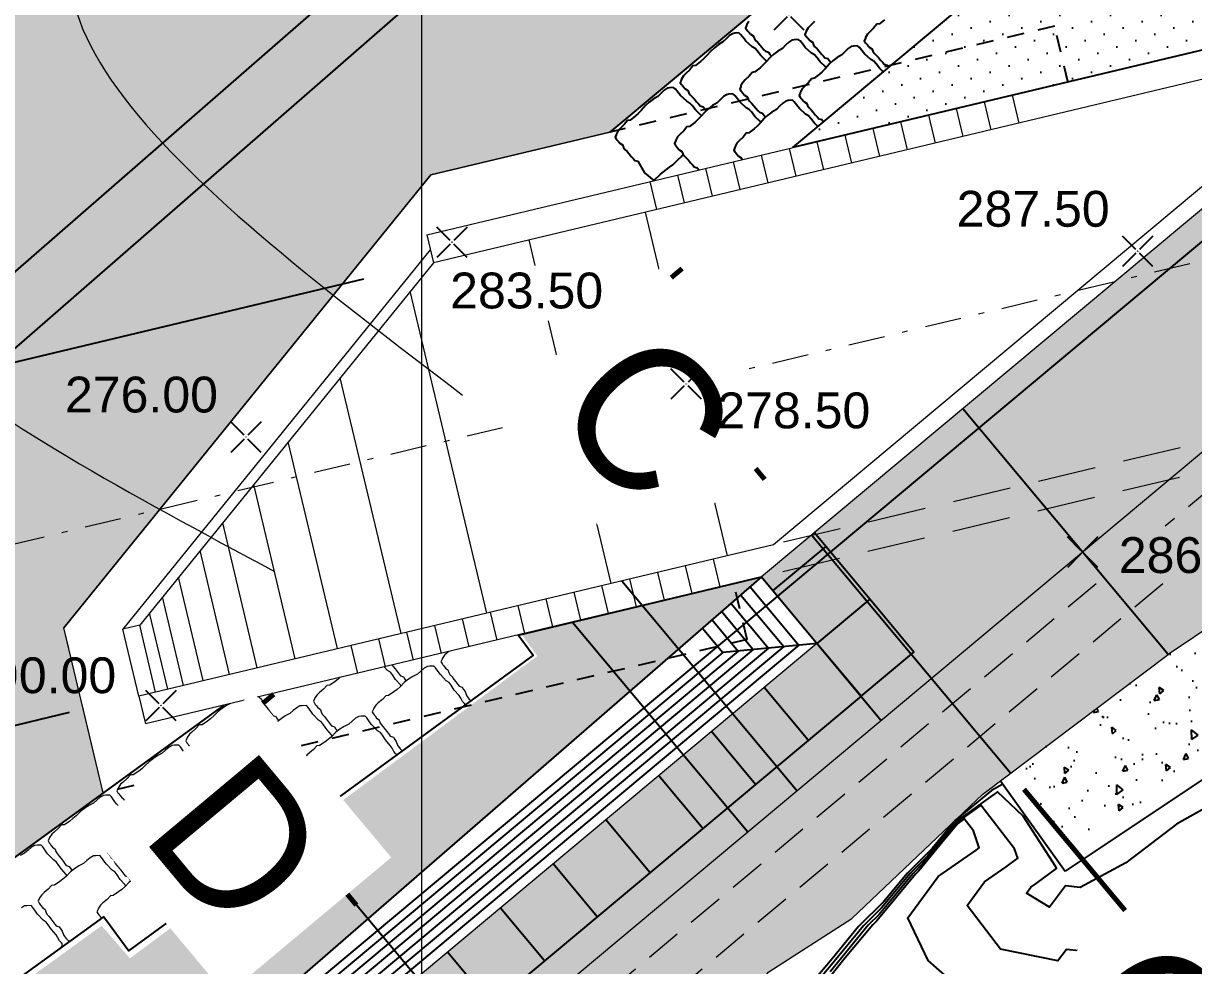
# Model space of a CAD drawing. Extents: x -427 to 62994, y 410 to 109394.
# Drawn here: x -211.81 to -191.39, y 491.53 to 507.96 of the extents above; entities that cross this region are included whole.
import ezdxf
from ezdxf.enums import TextEntityAlignment as Align

# ---------------------------------------------------------------- set-up
doc = ezdxf.new("R2018")
doc.units = 0
doc.header["$MEASUREMENT"] = 0
for name, pattern in [('DOT', [0.55, 0.3, -0.25]), ('NASCOSTA', [9.525, 6.35, -3.175]), ('TRATTEGGIATA', [19.05, 12.7, -6.35]), ('TRATTOPUNTO2', [12.7, 6.35, -3.175, 0, -3.175])]:
    doc.linetypes.add(name, pattern=pattern)
for name, color, linetype in [('Bâti', 7, 'Continuous'), ('colore lago', 131, 'Continuous'), ('coordinate', 2, 'Continuous'), ('curve livello 1 m', 2, 'Continuous'), ('DIME', 6, 'Continuous'), ('Limite fiume', 6, 'Continuous'), ('LIN010CO', 2, 'Continuous'), ('LIN010TR', 2, 'NASCOSTA'), ('LIN018CO', 6, 'Continuous'), ('LIN025CO', 7, 'Continuous'), ('LIN035CO', 1, 'Continuous'), ('pendenze', 2, 'Continuous'), ('scavo 1', 254, 'Continuous'), ('sezioni', 7, 'Continuous'), ('TalusHautBas', 7, 'Continuous'), ('TEXT018', 143, 'Continuous'), ('TEXT035', 1, 'Continuous'), ('TEXT050', 3, 'Continuous')]:
    doc.layers.add(name, color=color, linetype=linetype)
doc.layers.add('Colori bordi', color=5, linetype='Continuous', plot=False)
doc.layers.add('no_plot', color=5, linetype='Continuous', plot=False)
doc.layers.add('LIN070CO', color=4, linetype='Continuous', lineweight=70)
doc.layers.add('LINCOLO-ROSSO-025', color=10, linetype='Continuous', lineweight=25)
doc.styles.add('ARIAL', font='arial.ttf')
doc.dimstyles.new('250', dxfattribs={"dimscale": 2.5, "dimtxt": 0.25, "dimasz": 0.2, "dimexe": 0, "dimexo": 0.5, "dimgap": 0.1, "dimtad": 1, "dimzin": 0, "dimdsep": 46, "dimtxsty": 'ARIAL', "dimblk1": 'LINE', "dimblk2": 'LINE', "dimsah": 1, "dimcen": 2.5, "dimclrd": 256, "dimclre": 256, "dimclrt": 1, "dimadec": 0, "dimazin": 0, "dimtfac": 1, "dimtmove": 2, "dimatfit": 3, "dimldrblk": 'LINE', "dimfxl": 1, "dimtvp": 1, "dimtolj": 1, "dimtzin": 0, "dimarcsym": 0})
pattern_1 = [(135, (-108729.86045, 62990.82265), (-0.3314563037, -0.11048543456), [0, -0.3125])]

# ---------------------------------------------------------------- blocks, each defined once
blk = doc.blocks.new('quote')
at = {"layer": 'LIN018CO'}
for p, q in [((0.0007, 0.0007), (-0.0007, -0.0007)), ((0.0007, -0.0007), (-0.0007, 0.0007))]:
    blk.add_line(p, q, dxfattribs=at)
at = {"layer": 'LIN035CO'}
for p, q in [((-0.0133, 0.0133), (-0.1061, 0.1061)), ((0.1061, 0.1061), (0.0133, 0.0133)), ((-0.0133, -0.0133), (-0.1061, -0.1061)), ((0.1061, -0.1061), (0.0133, -0.0133))]:
    blk.add_line(p, q, dxfattribs=at)
at = {"layer": 'TEXT035', "style": 'ARIAL'}
blk.add_attdef('VALORE', text='', height=0.25, dxfattribs=at).set_placement((0, 0.3299), align=Align.CENTER)
blk = doc.blocks.new('LINE')
for p, q in [((0, 0.45), (0, -0.45)), ((-1.6, 0), (0.45, 0))]:
    blk.add_line(p, q)
at = {"color": 3}
blk.add_line((-0.318, -0.318), (0.318, 0.318), dxfattribs=at)
blk = doc.blocks.new('*D45')
at = {"layer": 'Defpoints', "color": 0, "ltscale": 2.5, "transparency": 16777216}
for p in [(-204.654, 503.788), (-209.792, 496.231), (-213.38, 495.376)]:
    blk.add_point(p, dxfattribs=at)
at = {"layer": 'DIME', "lineweight": -2, "ltscale": 2.5, "transparency": 16777216}
for p, q in [((-205.87, 503.499), (-214.809, 501.368)), ((-214.693, 500.882), (-213.496, 495.862)), ((-211.008, 495.941), (-213.38, 495.376))]:
    blk.add_line(p, q, dxfattribs=at)
at = {"layer": 'DIME', "lineweight": -2, "ltscale": 2.5, "transparency": 16777216, "xscale": 0.5, "yscale": 0.5, "zscale": 0.5}
for p, rotation in [((-214.809, 501.368), 103.4064876456894), ((-213.38, 495.376), 283.4064876456894)]:
    blk.add_blockref('LINE', p, dxfattribs=dict(at, rotation=rotation))
at = {"layer": 'DIME', "color": 1, "ltscale": 2.5, "transparency": 16777216, "insert": (-214.648, 498.24), "char_height": 0.625, "attachment_point": 5, "rotation": 103.4065, "style": 'ARIAL'}
blk.add_mtext('\\A1;6.16', dxfattribs=at)
blk = doc.blocks.new('*U92')
at = {"layer": 'LIN070CO'}
for p, q in [((-4.32, 0), (-4.32, 0.5)), ((1.5, 0.5), (1.5, 0)), ((1.5, 0), (0, 0)), ((-2.82, 0), (-4.32, 0))]:
    blk.add_line(p, q, dxfattribs=at)
at = {"layer": 'TEXT018', "lineweight": 30, "flags": 104}
blk.add_attdef('RIF1', text='', height=0.18, dxfattribs=at).set_placement((-4.17, -0.15), align=Align.TOP_LEFT)
blk.add_attdef('RIF2', text='', height=0.18, dxfattribs=at).set_placement((1.35, -0.15), align=Align.TOP_RIGHT)
at = {"layer": 'TEXT050', "lineweight": 30, "flags": 104}
blk.add_attdef('SEZ1', text='', height=0.4, dxfattribs=at).set_placement((-4.17, 0.15), align=Align.BOTTOM_LEFT)
blk.add_attdef('SEZ2', text='', height=0.4, dxfattribs=at).set_placement((1.35, 0.15), align=Align.BOTTOM_RIGHT)
blk = doc.blocks.new('*U93')
at = {"layer": 'LIN070CO'}
for p, q in [((-3.8683, 0), (-3.8683, 0.5)), ((2.0339, 0.5), (2.0339, 0)), ((2.0339, 0), (0.5339, 0)), ((-2.3683, 0), (-3.8683, 0))]:
    blk.add_line(p, q, dxfattribs=at)
at = {"layer": 'TEXT018', "lineweight": 30, "flags": 104}
blk.add_attdef('RIF1', text='', height=0.18, dxfattribs=at).set_placement((-3.7183, -0.15), align=Align.TOP_LEFT)
blk.add_attdef('RIF2', text='', height=0.18, dxfattribs=at).set_placement((1.8839, -0.15), align=Align.TOP_RIGHT)
at = {"layer": 'TEXT050', "lineweight": 30, "flags": 104}
blk.add_attdef('SEZ1', text='', height=0.4, dxfattribs=at).set_placement((-3.7183, 0.15), align=Align.BOTTOM_LEFT)
blk.add_attdef('SEZ2', text='', height=0.4, dxfattribs=at).set_placement((1.8839, 0.15), align=Align.BOTTOM_RIGHT)

msp = doc.modelspace()

# ---------------------------------------------------------------- hatches: boundary and pattern name
at = {"layer": 'colore lago', "ltscale": 2.5}
h = msp.add_hatch(color=256, dxfattribs=at)
h.dxf.hatch_style = 1
h.paths.add_polyline_path([(-193.521, 572.436), (-194.485, 571.838), (-202.12, 567.019), (-207.794, 563.422), (-207.53, 561.906), (-209.377, 558.824), (-212.757, 555.614), (-221.485, 555.575), (-232.115, 548.291), (-239.589, 542.496), (-242.36, 540.315), (-242.36, 471.49), (-240.351, 473.518), (-240.577, 475.661), (-238.873, 477.233), (-234.614, 476.971), (-222.22, 485.97), (-210.417, 494.54), (-211.103, 497.421), (-204.7, 505.319), (-201.573, 506.065), (-185.58, 519.426), (-185.48, 519.302), (-185.23, 519.516), (-179.72, 524.241), (-174.191, 529.5), (-164.952, 538.589), (-158.505, 544.848), (-150.867, 552.226), (-143.809, 558.855), (-133.477, 568.064), (-129.43, 571.209), (-127.708, 572.436)])
h.paths.add_polyline_path([(-223.838, 484.795), (-224.926, 484.006), (-223.974, 493.163), (-189.325, 523.343), (-179.485, 524.465), (-180.809, 523.307), (-188.903, 522.385), (-223.02, 492.667)], flags=17)
at = {"layer": 'Limite fiume', "linetype": 'Continuous'}
h = msp.add_hatch(dxfattribs=at)
h.set_pattern_fill('DOTS', color=256, scale=5, angle=-135, style=0)
h.set_pattern_definition(pattern_1)
h.paths.add_polyline_path([(-194.494, 509.047), (-194.982, 509.562), (-184.522, 518.34), (-183.93, 517.645), (-181.295, 519.721), (-181.921, 520.456), (-181.216, 521.179), (-177.427, 516.66), (-185.021, 509.992), (-186.6, 508.606), (-198.384, 505.797)])
h = msp.add_hatch(dxfattribs=at)
h.set_pattern_fill('DOTS', color=256, scale=5, angle=-135, style=0)
h.set_pattern_definition(pattern_1)
h.paths.add_polyline_path([(-222.255, 485.944), (-221.629, 485.081), (-221.066, 485.469), (-220.604, 484.86), (-210.443, 492.225), (-209.949, 491.656), (-202.84, 496.929), (-203.116, 497.308), (-198.927, 498.307), (-216.244, 483.28), (-216.082, 483.086), (-222.605, 477.636), (-222.443, 477.442), (-226.181, 474.319), (-226.549, 474.759), (-235.115, 466.108), (-235.961, 467.107), (-236.53, 466.621), (-234.614, 476.971)])
at = {"layer": 'LIN010CO'}
h = msp.add_hatch(dxfattribs=at)
h.set_pattern_fill('AR-CONC', color=256, scale=0.15, angle=45)
h.set_pattern_definition([(95, (-14.8876, 441.31905), (0.827328, 0.6942106), [0.1125, -1.2375]), (40, (-14.8876, 441.319), (-0.944988, 0.650652), [0.09, -0.99]), (145.45144, (-14.8187, 441.3769), (-0.11766, 1.344863), [0.09561, -1.051713]), (91.1842, (-15.0997, 441.5312), (1.30754, 0.956421), [0.16875, -1.85625]), (141.6356, (-14.9908, 441.6109), (-0.04185, 2.024568), [0.143416, -1.57757]), (36.1842, (-15.0997, 441.5312), (-0.04185, 2.024568), [0.135, -1.485]), (66, (-14.94065, 441.5842), (1.0601574, 0.2060737), [0.1125, -1.2375]), (11, (-14.9406, 441.5842), (-0.511063, 1.0272127), [0.09, -0.99]), (116.45144, (-14.8523, 441.6014), (0.5490945, 1.2332864), [0.09561, -1.051713]), (82.5, (-14.8876, 441.31905), (-0.3401898, 0.3659847), [0, -0.978, 0, -1.005, 0, -0.99375]), (52.5, (-14.8876, 441.31905), (-0.1393094, 0.6973642), [0, -0.573, 0, -0.9555, 0, -0.37875]), (12.5, (-15.12414, 441.08252), (0.59012725, 0.54228114), [0, -0.375, 0, -1.17, 0, -1.5525]), (2.5, (-15.2302, 440.97645), (0.512385, 0.7247397), [0, -0.4875, 0, -0.777, 0, -1.1025])])
h.paths.add_polyline_path([(-186.262, 498.51), (-187.899, 497.314), (-188.454, 496.953), (-188.786, 496.735), (-188.718, 496.449), (-188.093, 496.866), (-182.253, 500.697), (-182.76, 500.598), (-183.504, 500.523), (-184.249, 500.448), (-184.994, 500.374), (-185.143, 500.359), (-185.91, 499.732), (-189.005, 497.652), (-188.796, 496.778)])
h.paths.add_polyline_path([(-190.637, 495.521), (-188.796, 496.778), (-189.005, 497.652), (-191.19, 496.183)])
h.paths.add_polyline_path([(-191.172, 495.138), (-190.885, 495.358), (-190.637, 495.521), (-191.19, 496.183), (-192.98, 494.98), (-192.461, 494.252), (-192.275, 494.374)])
h.paths.add_polyline_path([(-193.563, 493.567), (-193.16, 493.792), (-192.461, 494.252), (-192.98, 494.98), (-194.083, 494.239), (-194.042, 494.185)])
h.paths.add_polyline_path([(-194.083, 494.239), (-191.19, 496.183), (-191.835, 496.955), (-195.066, 494.521), (-195.529, 494.082), (-195.536, 494.073), (-194.914, 494.583), (-194.518, 494.799)])
h.paths.add_polyline_path([(-191.19, 496.183), (-189.005, 497.652), (-189.252, 498.69), (-191.835, 496.955)])
h.paths.add_polyline_path([(-185.91, 499.732), (-185.878, 499.758), (-186.272, 500.245), (-186.484, 500.224), (-187.008, 500.199), (-189.252, 498.69), (-189.005, 497.652)])
at = {"layer": 'LINCOLO-ROSSO-025'}
h = msp.add_hatch(color=256, dxfattribs=at)
h.dxf.hatch_style = 1
h.paths.add_polyline_path([(-223.838, 484.795), (-224.926, 484.006), (-223.974, 493.163), (-189.325, 523.343), (-179.485, 524.465), (-180.809, 523.307), (-188.903, 522.385), (-223.02, 492.667)])
at = {"layer": 'scavo 1'}
msp.add_hatch(color=256, dxfattribs=at).paths.add_polyline_path([(-162.911, 519.813), (-186.507, 500.536), (-191.835, 496.955), (-195.066, 494.521), (-197.353, 492.349), (-198.801, 491.423), (-199.67, 490.38), (-201.031, 488.73), (-202.652, 486.356), (-205.568, 483.758), (-206.41, 483.321), (-207.62, 482.823), (-208.758, 482.04), (-209.932, 480.937), (-212.388, 478.624), (-213.74, 477.343), (-215.056, 476.382), (-216.942, 474.781), (-219.046, 473.375), (-220.65, 472.251), (-222.169, 470.97), (-223.539, 469.719), (-225.297, 468.558), (-226.071, 468.438), (-227.679, 467.783), (-228.722, 466.86), (-230.241, 465.46), (-231.7, 463.941), (-232.656, 463.16), (-234.346, 465.186), (-229.695, 469.072), (-225.044, 472.958), (-225.813, 473.879), (-197.96, 497.149), (-198.927, 498.307), (-186.6, 508.606), (-185.811, 509.298), (-183.96, 510.924), (-182.937, 509.7), (-167.589, 522.523), (-150.931, 538.458), (-146.194, 532.788), (-161.321, 521.044)])

# ---------------------------------------------------------------- linework, layer by layer
at = {"layer": 'Bâti', "linetype": 'DOT'}
for p, q in [((-193.815, 507.914), (-201.573, 506.065)), ((-193.579, 506.923), (-193.815, 507.914)), ((-199.181, 497.218), (-199.413, 498.191)), ((-199.181, 497.218), (-210.417, 494.54))]:
    msp.add_line(p, q, dxfattribs=at)
at = {"layer": 'Colori bordi', "linetype": 'Continuous', "lineweight": 0, "flags": 128}
msp.add_lwpolyline([(-242.36, 540.315), (-242.36, 471.49), (-240.351, 473.518), (-240.577, 475.661), (-238.873, 477.233), (-234.614, 476.971), (-222.22, 485.97), (-210.417, 494.54), (-211.103, 497.421), (-204.7, 505.319), (-201.573, 506.065), (-185.58, 519.426)], dxfattribs=at)
at = {"layer": 'coordinate', "linetype": 'Continuous', "lineweight": 0}
msp.add_line((-204.86, 519.366), (-204.86, 428.936), dxfattribs=at)
at = {"layer": 'curve livello 1 m', "flags": 128}
for points in [[(-190.866, 494.458), (-191.689, 493.998), (-192.572, 493.322), (-193.37, 492.891), (-193.623, 492.922), (-193.904, 492.546), (-194.307, 492.792), (-194.23, 492.896), (-194.134, 492.963), (-193.783, 493.221), (-193.793, 493.252), (-194.361, 494.133), (-194.809, 494.562), (-195.525, 494.051), (-196.027, 493.443), (-196.336, 493.138), (-196.835, 492.535), (-197.151, 492.223), (-197.714, 491.535), (-198.133, 491.04)], [(-194.716, 494.691), (-194.914, 494.583), (-195.536, 494.073), (-195.949, 493.573), (-196.383, 493.144), (-196.793, 492.648), (-197.234, 492.213), (-197.697, 491.648), (-198.041, 491.241)], [(-190.886, 492.504), (-191.581, 492.065), (-192.26, 491.644), (-192.961, 491.74), (-193.605, 491.811), (-193.755, 491.61), (-194.755, 491.815), (-195.341, 492.578), (-195.039, 492.989), (-194.659, 493.252), (-194.457, 493.401), (-194.512, 493.567), (-195.1, 494.325), (-195.514, 494.03), (-196.105, 493.313), (-196.289, 493.132), (-196.877, 492.422), (-197.069, 492.232), (-197.732, 491.423)], [(-195.352, 491.032), (-196.019, 491.616), (-196.376, 492.364), (-195.848, 493.081), (-195.185, 493.541), (-195.131, 493.581), (-195.23, 493.882), (-195.39, 494.088), (-195.503, 494.008), (-195.817, 493.632), (-196.184, 493.183), (-196.242, 493.126), (-196.58, 492.718), (-196.918, 492.309), (-196.986, 492.242), (-197.467, 491.664), (-198.009, 490.986)]]:
    msp.add_lwpolyline(points, dxfattribs=at)
at = {"layer": 'Limite fiume', "linetype": 'Continuous'}
for p, q in [((-185.58, 519.426), (-201.573, 506.065)), ((-208.309, 496.071), (-222.22, 485.97))]:
    msp.add_line(p, q, dxfattribs=at)
at = {"layer": 'Limite fiume', "linetype": 'Continuous', "flags": 128}
for points in [[(-194.494, 509.047), (-194.982, 509.562), (-184.522, 518.34), (-183.93, 517.645), (-181.295, 519.721), (-181.921, 520.456), (-181.216, 521.179), (-177.427, 516.66), (-185.021, 509.992), (-186.6, 508.606), (-198.384, 505.797)], [(-222.22, 485.97), (-221.631, 485.176), (-221.049, 485.572), (-220.609, 484.993), (-210.403, 492.382), (-209.97, 491.788), (-202.91, 496.936), (-203.175, 497.294), (-198.927, 498.307), (-216.244, 483.28), (-216.082, 483.086), (-222.605, 477.636), (-222.443, 477.442), (-226.181, 474.319), (-226.549, 474.759), (-235.159, 466.16), (-235.961, 467.107), (-236.53, 466.621), (-234.614, 476.971)]]:
    msp.add_lwpolyline(points, close=True, dxfattribs=at)
at = {"layer": 'LIN010CO', "linetype": 'Continuous', "lineweight": 0}
for p, q in [((-195.042, 506.593), (-194.926, 506.107)), ((-195.529, 506.477), (-195.413, 505.991)), ((-196.502, 506.246), (-196.386, 505.759)), ((-196.015, 506.361), (-195.899, 505.875)), ((-197.474, 506.014), (-197.358, 505.527)), ((-196.988, 506.13), (-196.872, 505.643)), ((-198.447, 505.782), (-198.331, 505.295)), ((-197.961, 505.898), (-197.845, 505.411)), ((-198.933, 505.666), (-198.817, 505.18)), ((-199.906, 505.434), (-199.79, 504.948)), ((-199.42, 505.55), (-199.304, 505.064)), ((-200.393, 505.318), (-200.277, 504.832)), ((-202.875, 503.739), (-202.981, 504.187)), ((-203.72, 497.678), (-205.058, 503.29)), ((-201.553, 498.195), (-202.645, 502.776)), ((-205.218, 497.321), (-206.281, 501.782)), ((-206.324, 497.058), (-207.185, 500.667)), ((-207.064, 496.881), (-207.789, 499.922)), ((-207.727, 496.723), (-208.33, 499.254)), ((-208.21, 496.608), (-208.725, 498.767)), ((-200.259, 498.503), (-200.143, 498.017)), ((-208.668, 496.499), (-209.099, 498.306)), ((-201.232, 498.272), (-201.116, 497.785)), ((-200.745, 498.387), (-200.629, 497.901)), ((-202.204, 498.04), (-202.088, 497.553)), ((-201.718, 498.156), (-201.602, 497.669)), ((-209.011, 496.417), (-209.379, 497.96)), ((-202.691, 497.924), (-202.575, 497.437)), ((-209.289, 496.351), (-209.606, 497.68)), ((-203.663, 497.692), (-203.548, 497.206)), ((-203.177, 497.808), (-203.061, 497.321)), ((-204.636, 497.46), (-204.52, 496.974)), ((-204.15, 497.576), (-204.034, 497.09)), ((-205.609, 497.228), (-205.493, 496.742)), ((-205.123, 497.344), (-205.007, 496.858))]:
    msp.add_line(p, q, dxfattribs=at)
at = {"layer": 'LIN010CO', "ltscale": 0.1}
msp.add_line((-191.835, 496.955), (-195.416, 501.24), dxfattribs=at)
at = {"layer": 'LIN010CO', "linetype": 'TRATTOPUNTO2', "lineweight": 0, "ltscale": 0.1, "flags": 128}
msp.add_lwpolyline([(-44.86, 538.71), (-212.819, 498.676)], dxfattribs=at)
at = {"layer": 'LIN010CO', "linetype": 'Continuous', "lineweight": 0, "flags": 128}
for points in [[(-204.386, 497.006), (-204.414, 496.982), (-204.457, 496.943), (-204.494, 496.889), (-204.494, 496.889), (-204.5, 496.871), (-204.521, 496.829), (-204.503, 496.797), (-204.487, 496.776), (-204.471, 496.755), (-204.443, 496.718), (-204.399, 496.686), (-204.386, 496.643), (-204.365, 496.607), (-204.327, 496.564), (-204.295, 496.522), (-204.261, 496.477), (-204.226, 496.431), (-204.204, 496.402), (-204.151, 496.383), (-204.126, 496.343), (-204.101, 496.309), (-204.077, 496.243), (-204.033, 496.184), (-203.997, 496.146), (-203.994, 496.146)], [(-204.099, 496.069), (-204.096, 496.082), (-204.111, 496.103), (-204.144, 496.137), (-204.173, 496.193), (-204.204, 496.242), (-204.288, 496.336), (-204.343, 496.418), (-204.378, 496.464), (-204.429, 496.497), (-204.53, 496.604), (-204.555, 496.637), (-204.614, 496.724), (-204.643, 496.754), (-204.714, 496.752), (-204.756, 496.747), (-204.812, 496.717), (-204.871, 496.666), (-204.93, 496.615), (-205.011, 496.574), (-205.085, 496.524), (-205.155, 496.471), (-205.233, 496.392), (-205.288, 496.344), (-205.342, 496.303), (-205.437, 496.238), (-205.486, 496.234), (-205.543, 496.171), (-205.615, 496.11), (-205.658, 496.071), (-205.695, 496.017), (-205.695, 496.017), (-205.701, 495.999), (-205.722, 495.957), (-205.704, 495.925), (-205.688, 495.904), (-205.672, 495.883), (-205.644, 495.846), (-205.6, 495.814), (-205.587, 495.771), (-205.566, 495.735), (-205.528, 495.692), (-205.496, 495.65), (-205.462, 495.605), (-205.427, 495.559), (-205.405, 495.53), (-205.352, 495.511), (-205.327, 495.471), (-205.302, 495.437), (-205.278, 495.371), (-205.234, 495.312), (-205.198, 495.274), (-205.191, 495.273)], [(-205.219, 496.407), (-205.23, 496.424), (-205.314, 496.518), (-205.369, 496.6), (-205.404, 496.646), (-205.455, 496.679), (-205.51, 496.738)], [(-205.374, 496.77), (-205.353, 496.746), (-205.321, 496.704), (-205.286, 496.659), (-205.252, 496.613), (-205.23, 496.584), (-205.177, 496.565), (-205.152, 496.525), (-205.127, 496.492)], [(-206.283, 496.554), (-206.314, 496.526), (-206.368, 496.485), (-206.463, 496.42), (-206.512, 496.416), (-206.569, 496.353), (-206.641, 496.292), (-206.683, 496.253), (-206.721, 496.199), (-206.721, 496.199), (-206.727, 496.181), (-206.748, 496.139), (-206.73, 496.107), (-206.714, 496.086), (-206.698, 496.065), (-206.67, 496.028), (-206.626, 495.996), (-206.613, 495.953), (-206.592, 495.917), (-206.554, 495.874), (-206.522, 495.832), (-206.487, 495.787), (-206.453, 495.741), (-206.431, 495.712), (-206.378, 495.693), (-206.353, 495.653), (-206.328, 495.62)], [(-207.446, 495.717), (-207.457, 495.734), (-207.54, 495.828), (-207.596, 495.91), (-207.631, 495.956), (-207.682, 495.989), (-207.783, 496.096), (-207.808, 496.129), (-207.843, 496.182)], [(-207.7, 496.216), (-207.696, 496.21), (-207.652, 496.178), (-207.639, 496.135), (-207.618, 496.099), (-207.579, 496.056), (-207.548, 496.014), (-207.513, 495.969), (-207.479, 495.923), (-207.457, 495.894), (-207.403, 495.875), (-207.379, 495.835), (-207.354, 495.802)], [(-208.206, 496.095), (-208.263, 496.066), (-208.337, 496.016), (-208.408, 495.963), (-208.486, 495.884), (-208.541, 495.836), (-208.595, 495.795), (-208.69, 495.73), (-208.739, 495.726), (-208.796, 495.663), (-208.868, 495.602), (-208.91, 495.563), (-208.948, 495.509), (-208.948, 495.509), (-208.954, 495.491), (-208.975, 495.449), (-208.957, 495.417), (-208.941, 495.396), (-208.925, 495.375), (-208.897, 495.338), (-208.853, 495.306), (-208.84, 495.263), (-208.819, 495.227), (-208.78, 495.184), (-208.749, 495.142), (-208.714, 495.097), (-208.68, 495.051), (-208.658, 495.022), (-208.604, 495.003), (-208.58, 494.963), (-208.555, 494.93)], [(-206.42, 495.535), (-206.431, 495.552), (-206.515, 495.646), (-206.57, 495.728), (-206.605, 495.774), (-206.656, 495.807), (-206.757, 495.914), (-206.782, 495.947), (-206.841, 496.033), (-206.87, 496.064), (-206.941, 496.062), (-206.983, 496.057), (-207.039, 496.027), (-207.098, 495.976), (-207.157, 495.925), (-207.238, 495.884), (-207.311, 495.834), (-207.382, 495.781), (-207.46, 495.702), (-207.515, 495.654), (-207.569, 495.613), (-207.664, 495.548), (-207.713, 495.544), (-207.77, 495.481), (-207.842, 495.42), (-207.884, 495.381), (-207.922, 495.327), (-207.922, 495.327), (-207.928, 495.309), (-207.949, 495.267), (-207.931, 495.235), (-207.915, 495.214), (-207.899, 495.193), (-207.871, 495.156), (-207.827, 495.124), (-207.814, 495.081), (-207.793, 495.045), (-207.755, 495.002), (-207.723, 494.96), (-207.688, 494.915), (-207.654, 494.869), (-207.632, 494.84), (-207.579, 494.821), (-207.554, 494.781), (-207.53, 494.748)], [(-205.301, 495.193), (-205.297, 495.21), (-205.312, 495.231), (-205.345, 495.265), (-205.374, 495.321), (-205.405, 495.37), (-205.489, 495.464), (-205.544, 495.546), (-205.579, 495.592), (-205.63, 495.625), (-205.731, 495.732), (-205.756, 495.765), (-205.815, 495.851), (-205.844, 495.882), (-205.915, 495.88), (-205.957, 495.875), (-206.013, 495.845), (-206.072, 495.794), (-206.131, 495.743), (-206.212, 495.702), (-206.286, 495.652), (-206.356, 495.599), (-206.434, 495.52), (-206.489, 495.472), (-206.543, 495.431), (-206.638, 495.366), (-206.687, 495.362), (-206.744, 495.299), (-206.816, 495.238), (-206.859, 495.199), (-206.896, 495.145), (-206.896, 495.145), (-206.902, 495.127), (-206.923, 495.085), (-206.905, 495.053), (-206.889, 495.032), (-206.873, 495.011), (-206.845, 494.974), (-206.801, 494.942), (-206.788, 494.899), (-206.767, 494.863), (-206.729, 494.82), (-206.697, 494.778), (-206.663, 494.733), (-206.628, 494.687), (-206.606, 494.658), (-206.553, 494.639), (-206.528, 494.599), (-206.503, 494.565), (-206.479, 494.499), (-206.435, 494.44), (-206.399, 494.402), (-206.388, 494.4)], [(-208.647, 494.845), (-208.658, 494.862), (-208.742, 494.956), (-208.797, 495.038), (-208.832, 495.084), (-208.883, 495.117), (-208.984, 495.224), (-209.009, 495.257), (-209.068, 495.343), (-209.097, 495.374), (-209.168, 495.372), (-209.21, 495.367), (-209.266, 495.337), (-209.325, 495.286), (-209.384, 495.235), (-209.464, 495.194), (-209.538, 495.144), (-209.609, 495.091), (-209.687, 495.012), (-209.742, 494.964), (-209.796, 494.923), (-209.891, 494.858), (-209.94, 494.854), (-209.997, 494.791), (-210.069, 494.73), (-210.111, 494.691), (-210.149, 494.637), (-210.149, 494.637), (-210.155, 494.619), (-210.176, 494.577), (-210.158, 494.545), (-210.142, 494.524), (-210.126, 494.503), (-210.098, 494.466), (-210.054, 494.434), (-210.041, 494.391), (-210.02, 494.355), (-209.981, 494.312), (-209.95, 494.27), (-209.915, 494.225), (-209.881, 494.179), (-209.859, 494.15), (-209.805, 494.131), (-209.781, 494.091), (-209.756, 494.058)], [(-207.621, 494.663), (-207.632, 494.68), (-207.716, 494.774), (-207.771, 494.856), (-207.806, 494.902), (-207.857, 494.935), (-207.958, 495.042), (-207.983, 495.075), (-208.042, 495.161), (-208.071, 495.192), (-208.142, 495.19), (-208.184, 495.185), (-208.24, 495.155), (-208.299, 495.104), (-208.358, 495.053), (-208.439, 495.012), (-208.512, 494.962), (-208.583, 494.909), (-208.661, 494.83), (-208.716, 494.782), (-208.77, 494.741), (-208.865, 494.676), (-208.914, 494.672), (-208.971, 494.609), (-209.043, 494.548), (-209.085, 494.509), (-209.123, 494.455), (-209.123, 494.455), (-209.129, 494.437), (-209.15, 494.395), (-209.132, 494.363), (-209.116, 494.342), (-209.1, 494.321), (-209.072, 494.284), (-209.028, 494.252), (-209.015, 494.209), (-208.994, 494.173), (-208.956, 494.13), (-208.924, 494.088), (-208.889, 494.043), (-208.855, 493.997), (-208.833, 493.968), (-208.78, 493.949), (-208.755, 493.909), (-208.731, 493.876)], [(-206.503, 494.316), (-206.498, 494.338), (-206.514, 494.359), (-206.546, 494.393), (-206.575, 494.449), (-206.606, 494.498), (-206.69, 494.592), (-206.745, 494.674), (-206.78, 494.72), (-206.831, 494.753), (-206.932, 494.86), (-206.957, 494.893), (-207.016, 494.979), (-207.045, 495.01), (-207.116, 495.008), (-207.158, 495.003), (-207.214, 494.973), (-207.273, 494.922), (-207.333, 494.871), (-207.413, 494.83), (-207.487, 494.78), (-207.557, 494.727), (-207.635, 494.648), (-207.69, 494.6), (-207.744, 494.559), (-207.839, 494.494), (-207.888, 494.489), (-207.945, 494.427), (-208.017, 494.366), (-208.06, 494.327), (-208.097, 494.273), (-208.097, 494.273), (-208.103, 494.255), (-208.124, 494.213), (-208.106, 494.181), (-208.09, 494.16), (-208.074, 494.139), (-208.046, 494.102), (-208.002, 494.07), (-207.989, 494.027), (-207.968, 493.99), (-207.93, 493.948), (-207.898, 493.906), (-207.864, 493.861), (-207.829, 493.815), (-207.807, 493.786), (-207.754, 493.767), (-207.73, 493.727), (-207.704, 493.693), (-207.68, 493.627), (-207.636, 493.568), (-207.6, 493.53), (-207.585, 493.528)], [(-209.848, 493.973), (-209.859, 493.99), (-209.943, 494.084), (-209.998, 494.166), (-210.033, 494.212), (-210.084, 494.245), (-210.185, 494.352), (-210.21, 494.385), (-210.269, 494.471), (-210.298, 494.502), (-210.369, 494.5), (-210.411, 494.495), (-210.467, 494.465), (-210.526, 494.414), (-210.585, 494.363), (-210.665, 494.322), (-210.739, 494.272), (-210.81, 494.219), (-210.888, 494.14), (-210.943, 494.092), (-210.997, 494.051), (-211.092, 493.986), (-211.141, 493.982), (-211.198, 493.919), (-211.27, 493.858), (-211.312, 493.819), (-211.35, 493.765), (-211.35, 493.765), (-211.356, 493.747), (-211.377, 493.705), (-211.359, 493.673), (-211.343, 493.652), (-211.327, 493.631), (-211.299, 493.594), (-211.255, 493.562), (-211.242, 493.519), (-211.221, 493.482), (-211.182, 493.44), (-211.151, 493.398), (-211.116, 493.353), (-211.082, 493.307), (-211.06, 493.278), (-211.006, 493.259), (-210.982, 493.219), (-210.957, 493.186)], [(-208.822, 493.791), (-208.833, 493.808), (-208.917, 493.902), (-208.972, 493.984), (-209.007, 494.03), (-209.058, 494.063), (-209.159, 494.17), (-209.184, 494.203), (-209.243, 494.289), (-209.272, 494.32), (-209.343, 494.318), (-209.385, 494.313), (-209.441, 494.283), (-209.5, 494.232), (-209.559, 494.181), (-209.64, 494.14), (-209.713, 494.09), (-209.784, 494.037), (-209.862, 493.958), (-209.917, 493.91), (-209.971, 493.869), (-210.066, 493.804), (-210.115, 493.799), (-210.172, 493.737), (-210.244, 493.676), (-210.286, 493.637), (-210.324, 493.583), (-210.324, 493.583), (-210.33, 493.565), (-210.351, 493.523), (-210.333, 493.491), (-210.317, 493.47), (-210.301, 493.449), (-210.273, 493.412), (-210.229, 493.38), (-210.216, 493.337), (-210.195, 493.3), (-210.157, 493.258), (-210.125, 493.216), (-210.091, 493.171), (-210.056, 493.125), (-210.034, 493.096), (-209.981, 493.077), (-209.956, 493.037), (-209.932, 493.004)], [(-207.705, 493.44), (-207.699, 493.466), (-207.715, 493.487), (-207.747, 493.521), (-207.776, 493.577), (-207.807, 493.626), (-207.891, 493.72), (-207.946, 493.802), (-207.981, 493.848), (-208.032, 493.881), (-208.133, 493.988), (-208.158, 494.021), (-208.217, 494.107), (-208.246, 494.138), (-208.317, 494.136), (-208.359, 494.131), (-208.415, 494.101), (-208.474, 494.05), (-208.534, 493.999), (-208.614, 493.958), (-208.688, 493.908), (-208.758, 493.855), (-208.836, 493.776), (-208.891, 493.728), (-208.945, 493.687), (-209.04, 493.622), (-209.089, 493.617), (-209.146, 493.555), (-209.218, 493.494), (-209.261, 493.455), (-209.298, 493.401), (-209.298, 493.401), (-209.304, 493.383), (-209.325, 493.341), (-209.307, 493.309), (-209.291, 493.288), (-209.275, 493.267), (-209.247, 493.23), (-209.203, 493.198), (-209.191, 493.155), (-209.169, 493.118), (-209.131, 493.076), (-209.099, 493.034), (-209.065, 492.988), (-209.03, 492.943), (-209.008, 492.914), (-208.955, 492.895), (-208.931, 492.854), (-208.905, 492.821), (-208.881, 492.755), (-208.837, 492.696), (-208.801, 492.658), (-208.781, 492.655)], [(-211.049, 493.101), (-211.06, 493.118), (-211.144, 493.212), (-211.199, 493.294), (-211.234, 493.34), (-211.285, 493.373), (-211.386, 493.48), (-211.411, 493.513), (-211.47, 493.599), (-211.499, 493.63), (-211.57, 493.628), (-211.612, 493.623), (-211.668, 493.593), (-211.727, 493.542), (-211.786, 493.491), (-211.866, 493.45)], [(-210.023, 492.919), (-210.034, 492.936), (-210.118, 493.03), (-210.173, 493.112), (-210.208, 493.158), (-210.259, 493.191), (-210.36, 493.298), (-210.385, 493.331), (-210.444, 493.417), (-210.473, 493.448), (-210.544, 493.446), (-210.586, 493.441), (-210.642, 493.411), (-210.701, 493.36), (-210.76, 493.309), (-210.841, 493.268), (-210.914, 493.218), (-210.985, 493.165), (-211.063, 493.086), (-211.118, 493.038), (-211.172, 492.997), (-211.267, 492.932), (-211.316, 492.927), (-211.373, 492.865), (-211.445, 492.804), (-211.488, 492.765), (-211.525, 492.711), (-211.525, 492.711), (-211.531, 492.693), (-211.552, 492.651), (-211.534, 492.619), (-211.518, 492.598), (-211.502, 492.577), (-211.474, 492.54), (-211.43, 492.508), (-211.417, 492.465), (-211.396, 492.428), (-211.358, 492.386), (-211.326, 492.344), (-211.292, 492.298), (-211.257, 492.253), (-211.235, 492.224), (-211.182, 492.205), (-211.157, 492.164), (-211.132, 492.131), (-211.108, 492.065), (-211.064, 492.006), (-211.028, 491.968), (-210.999, 491.964), (-210.981, 491.963)], [(-208.907, 492.564), (-208.9, 492.594), (-208.916, 492.615), (-208.948, 492.649), (-208.977, 492.705), (-209.008, 492.754), (-209.092, 492.848), (-209.147, 492.93), (-209.182, 492.976), (-209.233, 493.009), (-209.334, 493.116), (-209.359, 493.149), (-209.418, 493.235), (-209.447, 493.265), (-209.518, 493.264), (-209.56, 493.259), (-209.616, 493.229), (-209.675, 493.178), (-209.735, 493.127), (-209.815, 493.085), (-209.889, 493.036), (-209.959, 492.983), (-210.037, 492.904), (-210.092, 492.856), (-210.146, 492.815), (-210.241, 492.75), (-210.29, 492.745), (-210.347, 492.683), (-210.419, 492.622), (-210.462, 492.583), (-210.499, 492.529), (-210.499, 492.529), (-210.505, 492.511), (-210.526, 492.469), (-210.508, 492.437), (-210.492, 492.416), (-210.476, 492.395), (-210.448, 492.358), (-210.442, 492.353)], [(-211.206, 491.801), (-211.161, 491.845), (-211.136, 491.864), (-211.127, 491.904), (-211.142, 491.925), (-211.175, 491.959), (-211.204, 492.015), (-211.235, 492.064), (-211.319, 492.158), (-211.374, 492.24), (-211.409, 492.286), (-211.46, 492.319), (-211.561, 492.426), (-211.586, 492.459), (-211.645, 492.545), (-211.674, 492.575), (-211.745, 492.574), (-211.787, 492.569), (-211.843, 492.539)]]:
    msp.add_lwpolyline(points, dxfattribs=at)
at = {"layer": 'LIN010TR', "lineweight": 0, "ltscale": 0.1}
for p, q in [((-181.488, 507.877), (-191.882, 499.193)), ((-193.088, 498.186), (-233.491, 464.431)), ((-191.925, 498.186), (-233.151, 463.743))]:
    msp.add_line(p, q, dxfattribs=at)
at = {"layer": 'LIN018CO', "lineweight": 0}
for points in [[(-210.185, 511.672), (-208.626, 511.672), (-209.526, 511.073), (-204.145, 501.481)], [(-214.584, 506.624), (-213.025, 506.624), (-213.924, 506.025), (-207.426, 498.402)]]:
    msp.add_spline(points, degree=3, dxfattribs=at)
at = {"layer": 'LIN025CO', "linetype": 'TRATTEGGIATA', "lineweight": 0, "ltscale": 0.08}
for p, q in [((-44.86, 535.543), (-198.721, 498.87)), ((-160.503, 507.465), (-198.927, 498.307))]:
    msp.add_line(p, q, dxfattribs=at)
at = {"layer": 'LIN035CO', "linetype": 'Continuous', "lineweight": 0}
for p, q in [((-204.77, 504.275), (-186.6, 508.606)), ((-188.115, 507.73), (-204.654, 503.788)), ((-188.115, 507.73), (-198.721, 498.87)), ((-194.556, 506.709), (-194.44, 506.223)), ((-201.573, 506.065), (-204.7, 505.319)), ((-204.7, 505.319), (-211.103, 497.421)), ((-200.879, 505.202), (-200.763, 504.716)), ((-204.77, 504.275), (-204.654, 503.788)), ((-204.707, 504.013), (-210.07, 497.399)), ((-186.507, 500.536), (-191.835, 496.955)), ((-198.721, 498.87), (-199.529, 498.677)), ((-199.529, 498.677), (-209.792, 496.231)), ((-199.772, 498.619), (-199.657, 498.133)), ((-198.927, 498.307), (-209.676, 495.745)), ((-211.017, 497.058), (-211.103, 497.421)), ((-209.792, 496.231), (-210.07, 497.399)), ((-206.095, 497.112), (-205.979, 496.626)), ((-209.792, 496.231), (-209.676, 495.745)), ((-210.417, 494.54), (-210.79, 496.105))]:
    msp.add_line(p, q, dxfattribs=at)
at = {"layer": 'LIN035CO', "flags": 128}
msp.add_lwpolyline([(-223.838, 484.795), (-224.926, 484.006), (-223.974, 493.163), (-189.325, 523.343), (-179.485, 524.465), (-180.809, 523.307), (-188.903, 522.385), (-223.02, 492.667)], close=True, dxfattribs=at)
at = {"layer": 'LIN035CO', "linetype": 'Continuous', "lineweight": 0, "flags": 128}
for points in [[(-167.589, 522.523), (-182.937, 509.7), (-183.96, 510.924), (-186.6, 508.606), (-198.927, 498.307), (-197.96, 497.149), (-225.813, 473.879)], [(-212.388, 478.624), (-209.932, 480.937), (-208.758, 482.04), (-207.62, 482.823), (-206.41, 483.321), (-205.568, 483.758), (-202.652, 486.356), (-201.031, 488.73), (-199.67, 490.38), (-198.801, 491.423), (-197.353, 492.349), (-195.066, 494.521), (-191.835, 496.955)]]:
    msp.add_lwpolyline(points, dxfattribs=at)
at = {"layer": 'LIN035CO', "flags": 128}
for points in [[(-197.808, 498.839), (-198.006, 499.076)], [(-197.19, 496.228), (-196.269, 496.998), (-197.039, 497.919), (-197.808, 498.839), (-198.729, 498.07)], [(-197.039, 497.919), (-197.96, 497.149)], [(-197.19, 496.228), (-197.96, 497.149)], [(-197.19, 496.228), (-234.346, 465.186)], [(-198.111, 495.459), (-198.881, 496.38)], [(-199.032, 494.69), (-199.802, 495.61)], [(-199.953, 493.92), (-200.722, 494.841)], [(-200.874, 493.151), (-201.643, 494.072)], [(-201.795, 492.381), (-202.564, 493.302)], [(-202.716, 491.612), (-203.485, 492.533)], [(-203.637, 490.843), (-204.406, 491.764)]]:
    msp.add_lwpolyline(points, dxfattribs=at)
at = {"layer": 'no_plot', "lineweight": 0, "ltscale": 0.1}
msp.add_line((-148.816, 535.926), (-234, 464.759), dxfattribs=at)
at = {"layer": 'no_plot', "flags": 128}
for points in [[(-150.323, 538.354), (-237.283, 465.704)], [(-194.585, 494.884), (-198.054, 499.036)], [(-201.365, 498.24), (-198.307, 494.579)], [(-198.927, 498.307), (-196.838, 495.806)], [(-202.226, 497.52), (-199.168, 493.86)], [(-201.344, 487.015), (-205.996, 492.583)]]:
    msp.add_lwpolyline(points, dxfattribs=at)
at = {"layer": 'pendenze', "linetype": 'Continuous'}
for p, q in [((-199.126, 498.135), (-198.277, 497.118)), ((-199.457, 497.847), (-198.806, 497.067)), ((-199.291, 497.991), (-198.541, 497.093)), ((-199.623, 497.703), (-199.071, 497.041)), ((-199.955, 497.415), (-199.6, 496.99)), ((-199.789, 497.559), (-199.336, 497.015)), ((-198.806, 497.067), (-226.121, 474.247)), ((-198.541, 497.093), (-226.025, 474.131)), ((-198.277, 497.118), (-225.929, 474.016)), ((-199.071, 497.041), (-222.479, 477.485)), ((-199.336, 497.015), (-216.052, 483.049)), ((-197.96, 497.149), (-199.6, 496.99)), ((-199.6, 496.99), (-216.148, 483.165))]:
    msp.add_line(p, q, dxfattribs=at)
at = {"layer": 'pendenze', "linetype": 'Continuous', "flags": 128}
for points in [[(-196.779, 508.027), (-196.869, 507.956), (-196.918, 507.948), (-196.971, 507.881), (-197.038, 507.816), (-197.078, 507.774), (-197.111, 507.717), (-197.111, 507.717), (-197.116, 507.699), (-197.134, 507.656), (-197.114, 507.625), (-197.097, 507.605), (-197.08, 507.586), (-197.049, 507.55), (-197.003, 507.521), (-196.988, 507.479), (-196.964, 507.444), (-196.923, 507.405), (-196.888, 507.365), (-196.851, 507.322), (-196.813, 507.279), (-196.789, 507.251), (-196.735, 507.236), (-196.708, 507.197), (-196.708, 507.197)], [(-199.15, 507.998), (-199.183, 507.941), (-199.183, 507.941), (-199.188, 507.923), (-199.206, 507.88), (-199.186, 507.849), (-199.169, 507.829), (-199.152, 507.81), (-199.121, 507.774), (-199.075, 507.745), (-199.059, 507.703), (-199.036, 507.668), (-198.994, 507.628), (-198.96, 507.589), (-198.922, 507.546), (-198.885, 507.503), (-198.861, 507.475), (-198.806, 507.46), (-198.78, 507.421), (-198.753, 507.39)], [(-198.006, 507.993), (-198.074, 507.928), (-198.114, 507.886), (-198.147, 507.829), (-198.147, 507.829), (-198.152, 507.811), (-198.17, 507.768), (-198.15, 507.737), (-198.133, 507.717), (-198.116, 507.698), (-198.085, 507.662), (-198.039, 507.633), (-198.023, 507.591), (-198, 507.556), (-197.958, 507.517), (-197.924, 507.477), (-197.887, 507.434), (-197.849, 507.391), (-197.825, 507.363), (-197.771, 507.348), (-197.744, 507.309), (-197.717, 507.278)], [(-198.838, 507.299), (-198.85, 507.316), (-198.94, 507.403), (-199.001, 507.482), (-199.039, 507.525), (-199.092, 507.555), (-199.2, 507.655), (-199.227, 507.686), (-199.292, 507.768), (-199.323, 507.796), (-199.394, 507.79), (-199.435, 507.782), (-199.489, 507.749), (-199.545, 507.693), (-199.6, 507.638), (-199.677, 507.592), (-199.748, 507.537), (-199.815, 507.479), (-199.887, 507.396), (-199.939, 507.344), (-199.99, 507.299), (-200.08, 507.228), (-200.129, 507.22), (-200.181, 507.154), (-200.249, 507.088), (-200.289, 507.046), (-200.322, 506.99), (-200.322, 506.99), (-200.327, 506.971), (-200.345, 506.928), (-200.325, 506.897), (-200.308, 506.878), (-200.291, 506.858), (-200.26, 506.823), (-200.214, 506.793), (-200.198, 506.752), (-200.175, 506.717), (-200.133, 506.677), (-200.099, 506.638), (-200.061, 506.594), (-200.024, 506.551), (-200, 506.523), (-199.945, 506.509), (-199.919, 506.47), (-199.892, 506.439)], [(-197.802, 507.187), (-197.814, 507.204), (-197.904, 507.292), (-197.965, 507.37), (-198.003, 507.413), (-198.056, 507.443), (-198.164, 507.543), (-198.191, 507.574), (-198.256, 507.656), (-198.287, 507.684), (-198.358, 507.678), (-198.399, 507.67), (-198.453, 507.637), (-198.509, 507.581), (-198.564, 507.526), (-198.642, 507.48), (-198.712, 507.425), (-198.779, 507.367), (-198.851, 507.284), (-198.903, 507.232), (-198.954, 507.187), (-199.044, 507.116), (-199.093, 507.108), (-199.145, 507.042), (-199.213, 506.976), (-199.253, 506.934), (-199.286, 506.878), (-199.286, 506.878), (-199.291, 506.859), (-199.309, 506.816), (-199.289, 506.785), (-199.272, 506.766), (-199.255, 506.746), (-199.224, 506.711), (-199.178, 506.681), (-199.162, 506.64), (-199.139, 506.605), (-199.097, 506.565), (-199.063, 506.526), (-199.026, 506.482), (-198.988, 506.439), (-198.964, 506.411), (-198.91, 506.397), (-198.883, 506.358), (-198.856, 506.327)], [(-196.804, 507.117), (-196.868, 507.18), (-196.929, 507.258), (-196.967, 507.301), (-197.02, 507.331), (-197.128, 507.431), (-197.155, 507.462), (-197.22, 507.544), (-197.251, 507.572), (-197.322, 507.566), (-197.363, 507.558), (-197.417, 507.525), (-197.473, 507.469), (-197.528, 507.414), (-197.606, 507.368), (-197.676, 507.314), (-197.743, 507.255), (-197.815, 507.172), (-197.867, 507.12), (-197.918, 507.075), (-198.008, 507.004), (-198.057, 506.996), (-198.11, 506.93), (-198.177, 506.864), (-198.217, 506.823), (-198.25, 506.766), (-198.25, 506.766), (-198.255, 506.748), (-198.273, 506.704), (-198.253, 506.673), (-198.236, 506.654), (-198.219, 506.634), (-198.188, 506.599), (-198.142, 506.57), (-198.127, 506.528), (-198.103, 506.493), (-198.062, 506.453), (-198.027, 506.414), (-197.99, 506.37), (-197.952, 506.327), (-197.928, 506.3), (-197.874, 506.285), (-197.847, 506.246), (-197.847, 506.246)], [(-199.977, 506.347), (-199.989, 506.364), (-200.079, 506.452), (-200.14, 506.53), (-200.178, 506.573), (-200.231, 506.603), (-200.339, 506.703), (-200.366, 506.734), (-200.431, 506.817), (-200.462, 506.845), (-200.533, 506.838), (-200.574, 506.83), (-200.628, 506.797), (-200.684, 506.742), (-200.739, 506.686), (-200.816, 506.64), (-200.887, 506.586), (-200.954, 506.528), (-201.026, 506.444), (-201.078, 506.392), (-201.129, 506.348), (-201.219, 506.276), (-201.268, 506.268), (-201.32, 506.202), (-201.388, 506.136), (-201.428, 506.095), (-201.461, 506.038), (-201.461, 506.038), (-201.466, 506.02), (-201.484, 505.977), (-201.464, 505.946), (-201.447, 505.926), (-201.43, 505.906), (-201.399, 505.871), (-201.353, 505.842), (-201.337, 505.8), (-201.314, 505.765), (-201.272, 505.725), (-201.238, 505.686), (-201.201, 505.643), (-201.163, 505.599), (-201.139, 505.572), (-201.084, 505.557), (-200.968, 505.356), (-200.805, 505.22)], [(-198.941, 506.236), (-198.953, 506.252), (-199.043, 506.34), (-199.104, 506.418), (-199.142, 506.461), (-199.195, 506.491), (-199.303, 506.591), (-199.33, 506.622), (-199.395, 506.705), (-199.426, 506.733), (-199.497, 506.727), (-199.538, 506.718), (-199.592, 506.685), (-199.648, 506.63), (-199.703, 506.575), (-199.781, 506.528), (-199.851, 506.474), (-199.918, 506.416), (-199.99, 506.332), (-200.042, 506.28), (-200.093, 506.236), (-200.183, 506.164), (-200.232, 506.157), (-200.284, 506.09), (-200.352, 506.024), (-200.392, 505.983), (-200.425, 505.926), (-200.425, 505.926), (-200.43, 505.908), (-200.448, 505.865), (-200.428, 505.834), (-200.411, 505.814), (-200.394, 505.794), (-200.363, 505.759), (-200.317, 505.73), (-200.302, 505.688), (-200.278, 505.653), (-200.236, 505.613), (-200.202, 505.574), (-200.165, 505.531), (-200.127, 505.487), (-200.103, 505.46), (-200.049, 505.445), (-200.022, 505.406)], [(-197.943, 506.165), (-198.007, 506.228), (-198.068, 506.306), (-198.106, 506.349), (-198.159, 506.379), (-198.267, 506.479), (-198.294, 506.511), (-198.359, 506.593), (-198.39, 506.621), (-198.461, 506.615), (-198.502, 506.606), (-198.556, 506.573), (-198.612, 506.518), (-198.667, 506.463), (-198.745, 506.416), (-198.815, 506.362), (-198.882, 506.304), (-198.954, 506.22), (-199.006, 506.168), (-199.057, 506.124), (-199.147, 506.052), (-199.196, 506.045), (-199.249, 505.978), (-199.316, 505.912), (-199.356, 505.871), (-199.389, 505.814), (-199.389, 505.814), (-199.394, 505.796), (-199.412, 505.753), (-199.392, 505.722), (-199.375, 505.702), (-199.358, 505.682), (-199.327, 505.647), (-199.281, 505.618), (-199.269, 505.586)], [(-200.805, 505.22), (-200.693, 505.335), (-200.531, 505.456), (-200.478, 505.493), (-200.377, 505.593), (-200.322, 505.641), (-200.289, 505.67)]]:
    msp.add_lwpolyline(points, dxfattribs=at)
at = {"layer": 'sezioni', "linetype": 'Continuous', "lineweight": 0}
for p, q in [((-194.556, 506.709), (-194.44, 506.223)), ((-200.958, 504.669), (-199.529, 498.677)), ((-204.654, 503.788), (-209.778, 497.468)), ((-209.778, 497.468), (-210.07, 497.399)), ((-209.5, 496.301), (-209.778, 497.468))]:
    msp.add_line(p, q, dxfattribs=at)
at = {"layer": 'TalusHautBas', "linetype": 'Continuous'}
for p in [(-188.093, 496.866), (-194.76, 494.752)]:
    msp.add_line(p, (-193.627, 493.179), dxfattribs=at)

# ---------------------------------------------------------------- block references
ref = msp.add_blockref('quote', (-198.447, 508.111), dxfattribs=dict(xscale=2.5, yscale=2.5, zscale=2.5))
ref.add_attrib('VALORE', '277.00', dxfattribs={"layer": 'TEXT035', "height": 0.625, "style": 'ARIAL'}).set_placement((-200.27, 508.541), align=Align.CENTER)
ref = msp.add_blockref('quote', (-192.365, 503.986), dxfattribs=dict(xscale=2.5, yscale=2.5, zscale=2.5))
ref.add_attrib('VALORE', '287.50', dxfattribs={"layer": 'TEXT035', "height": 0.625, "style": 'ARIAL'}).set_placement((-194.188, 504.416), align=Align.CENTER)
ref = msp.add_blockref('quote', (-204.328, 504.145), dxfattribs=dict(xscale=2.5, yscale=2.5, zscale=2.5))
ref.add_attrib('VALORE', '283.50', dxfattribs={"layer": 'TEXT035', "height": 0.625, "style": 'ARIAL'}).set_placement((-203.026, 502.991), align=Align.CENTER)
ref = msp.add_blockref('*U92', (-194.347, 494.599), dxfattribs=dict(xscale=2.5, yscale=2.5, zscale=2.5, rotation=309.8772496989023))
lines = msp.add_mtext('C', dxfattribs={"layer": 'TEXT050', "insert": (-200.743, 502.84), "char_height": 2.5, "attachment_point": 1, "rotation": 309.8772, "bg_fill": 3, "box_fill_scale": 1.25, "bg_fill_color": 256, "bg_fill_transparency": 0})
ref.add_attrib('SEZ1', '', (-200.743, 502.84), dxfattribs={"flags": 6}).embed_mtext(lines)
lines = msp.add_mtext('C', dxfattribs={"layer": 'TEXT050', "insert": (-191.896, 492.25), "char_height": 2.5, "attachment_point": 1, "rotation": 309.8772, "bg_fill": 3, "box_fill_scale": 1.25, "bg_fill_color": 256, "bg_fill_transparency": 0})
ref.add_attrib('SEZ2', '', (-191.896, 492.25), dxfattribs={"flags": 6}).embed_mtext(lines)
ref = msp.add_blockref('quote', (-200.243, 501.673), dxfattribs=dict(xscale=2.5, yscale=2.5, zscale=2.5))
ref.add_attrib('VALORE', '278.50', dxfattribs={"layer": 'TEXT035', "height": 0.625, "style": 'ARIAL'}).set_placement((-198.365, 500.9), align=Align.CENTER)
ref = msp.add_blockref('quote', (-207.924, 500.746), dxfattribs=dict(xscale=2.5, yscale=2.5, zscale=2.5))
ref.add_attrib('VALORE', '276.00', dxfattribs={"layer": 'TEXT035', "height": 0.625, "style": 'ARIAL'}).set_placement((-209.747, 501.176), align=Align.CENTER)
ref = msp.add_blockref('quote', (-193.326, 498.74), dxfattribs=dict(xscale=2.5, yscale=2.5, zscale=2.5))
ref.add_attrib('VALORE', '286.30', dxfattribs={"layer": 'TEXT035', "height": 0.625, "style": 'ARIAL'}).set_placement((-191.359, 498.376), align=Align.CENTER)
ref = msp.add_blockref('quote', (-209.406, 496.063), dxfattribs=dict(xscale=2.5, yscale=2.5, zscale=2.5))
ref.add_attrib('VALORE', '290.00', dxfattribs={"layer": 'TEXT035', "height": 0.625, "style": 'ARIAL'}).set_placement((-211.523, 496.28), align=Align.CENTER)
ref = msp.add_blockref('*U93', (-202.199, 488.039), dxfattribs=dict(xscale=2.5, yscale=2.5, zscale=2.5, rotation=309.8772496989023))
lines = msp.add_mtext('D', dxfattribs={"layer": 'TEXT050', "insert": (-207.872, 495.413), "char_height": 2.5, "attachment_point": 1, "rotation": 309.8772, "bg_fill": 3, "box_fill_scale": 1.25, "bg_fill_color": 256, "bg_fill_transparency": 0})
ref.add_attrib('SEZ1', '', (-207.872, 495.413), dxfattribs={"flags": 6}).embed_mtext(lines)
lines = msp.add_mtext('D', dxfattribs={"layer": 'TEXT050', "insert": (-198.892, 484.665), "char_height": 2.5, "attachment_point": 1, "rotation": 309.8772, "bg_fill": 3, "box_fill_scale": 1.25, "bg_fill_color": 256, "bg_fill_transparency": 0})
ref.add_attrib('SEZ2', '', (-198.892, 484.665), dxfattribs={"flags": 6}).embed_mtext(lines)

# ---------------------------------------------------------------- dimensions: what is measured, and where the dimension line sits
at = {"layer": 'DIME', "ltscale": 2.5}
dim = msp.add_linear_dim(base=(-213.38, 495.376), p1=(-204.654, 503.788), p2=(-209.792, 496.231), angle=103.4065, dimstyle='250', dxfattribs=at)
dim.commit()
dim.dimension.update_dxf_attribs({"geometry": '*D45', "text_midpoint": (-214.648, 498.24)})

doc.saveas('drawing.dxf')
